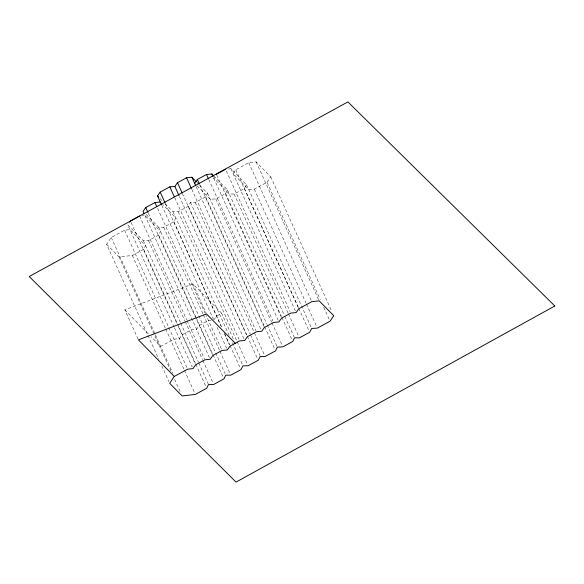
<?xml version="1.0" encoding="UTF-8"?>
<svg xmlns="http://www.w3.org/2000/svg" width="584" height="584" viewBox="0 0 584 584"><rect width="100%" height="100%" fill="white"/><g stroke="black" fill="none" stroke-linecap="round" stroke-linejoin="round"><path stroke-width="0.44" stroke-dasharray="2.92 2.19" d="M197.137 185.858L210.225 199.202L215.766 198.925L225.687 193.53L227.41 189.858L214.328 176.514M164.973 203.539L173.076 211.802L178.2 211.744L188.333 206.24L190.457 202.356L195.275 202.466L205.663 196.823L207.459 193.114L199.356 184.851M174.134 327.069L127.743 224.796L143.321 240.681L148.497 240.601L158.702 235.053L160.512 231.337L144.934 215.452L142.262 215.722M106.638 244.316L119.07 256.997L132.32 255.456L143.657 249.295L145.525 245.55L129.947 229.658L124.611 230.206L111.252 237.469L106.638 244.316L158.797 359.291M146.183 214.525L158.651 227.234L163.681 227.234L173.871 221.694L175.842 217.89L162.753 204.546M214.591 176.806L213.693 178.076L229.271 193.961L234.126 194.056L244.426 188.457L246.463 184.617L230.884 168.732L227.329 169.097M266.998 182.252L270.699 176.755L256.099 161.87L248.777 162.717L235.775 169.791L233.089 173.601L248.674 189.486L254.317 189.15L266.998 182.252L320.28 299.709M213.759 319.937L216.445 316.127L221.672 313.279L233.812 340.034M138.065 339.056L124.823 309.87L192.881 283.926L221.672 313.279M211.094 320.207L208.43 320.477L199.246 325.471L196.567 329.281L191.231 329.829L182.055 334.814L179.376 338.625L174.039 339.173L160.68 346.436L151.241 336.815M196.866 182.31L198.735 184.215M159.987 198.458L162.483 200.998M124.823 309.87L148.73 334.245M270.699 176.755L331.858 311.586M323.66 307.155L329.288 319.565M256.099 161.87L318.762 300.001M248.777 162.717L311.44 300.855M254.317 189.15L306.096 303.293M306.476 304.118L316.981 327.281M246.463 184.617L310.958 326.792M244.426 188.457L298.424 307.491M298.796 308.315L308.921 330.632M235.775 169.791L298.059 307.096M230.884 168.732L295.38 310.907M226.3 170.929L290.044 311.454M234.126 194.056L288.116 313.09M288.496 313.915L298.614 336.231M227.41 189.858L284.393 315.469M284.766 316.302L294.139 336.961M225.687 193.53L281.546 316.667M281.919 317.492L292.036 339.808M216.752 175.09L280.868 316.44M213.693 178.076L278.188 320.251M208.758 179.478L272.859 320.791M215.766 198.925L271.626 322.061M271.998 322.886L282.495 346.027M207.459 193.114L266.83 323.996M267.202 324.821L276.947 346.305M205.663 196.823L264.26 326.003M264.632 326.828L275.152 350.013M199.582 184.464L264.063 326.602M196.144 186.625L260.997 329.595M191.808 189.362L256.04 330.96M195.275 202.466L264.764 355.663M190.457 202.356L250.178 334.019M250.558 334.844L259.946 355.546M188.333 206.24L246.937 335.42M247.309 336.245L257.449 358.605M182.369 193.457L246.601 335.055M179.383 196.406L243.988 338.837M174.704 197.626L238.936 339.224M178.2 211.744L236.797 340.925M237.177 341.757L247.317 364.109M173.076 211.802L229.446 336.07M232.447 342.684L242.572 364.993M173.871 221.694L221.482 326.653M224.475 333.26L229.724 344.83M230.103 345.655L240.221 367.971M165.44 203.67L221.227 326.66M224.541 333.96L229.315 344.494M161.768 205.327L213.379 319.112M217.066 327.237L226.628 348.312M192.881 283.926L206.123 313.112M157.57 208.364L205.042 313.009M205.415 313.834L221.672 349.663M163.681 227.234L203.042 314.002M203.422 314.834L219.54 350.371M219.912 351.196L230.038 373.504M158.651 227.234L225.001 373.512M158.702 235.053L195.822 316.886M196.202 317.711L212.7 354.079M213.072 354.904L223.197 377.227M148.387 213.35L212.488 354.656M144.934 215.452L209.437 357.656M139.591 216L186.705 319.857M187.084 320.689L204.466 359.014M148.497 240.601L184.865 320.777M185.237 321.609L202.487 359.627M202.867 360.459L213.364 383.6M143.321 240.681L180.419 322.47M180.799 323.302L198.429 362.175M198.808 363L208.189 383.681M143.657 249.295L195.436 363.445M195.808 364.27L205.94 386.601M131.174 222.643L176.777 323.186M178.288 326.507L194.925 363.19M174.507 327.894L192.246 367M124.611 230.206L168.426 326.792M168.798 327.617L186.909 367.548M132.32 255.456L165.338 328.244M165.717 329.069L184.099 369.599M184.478 370.431L194.983 393.587M111.252 237.469L155.059 334.048M155.439 334.88L172.813 373.191M119.07 256.997L170.849 371.139M174.601 379.41L180.609 392.645M161.797 365.912L168.929 381.622"/><path stroke-width="0.88" d="M174.287 376.432L169.674 383.279L182.106 395.959L195.355 394.419L206.692 388.258L208.561 384.506L213.737 384.425L223.949 378.877L225.752 375.162L230.789 375.162L240.973 369.621L242.944 365.825L248.069 365.767L258.201 360.262L260.318 356.379L265.143 356.488L275.531 350.845L277.327 347.137L282.875 346.852L292.788 341.457L294.518 337.793L299.366 337.888L309.673 332.289L311.71 328.449L317.353 328.106L330.04 321.215L333.734 315.718L319.134 300.833L311.812 301.68L298.811 308.746L296.124 312.564L290.796 313.104L281.619 318.09L278.94 321.908L273.611 322.448L264.435 327.434L261.749 331.245L256.42 331.792L247.353 336.712L244.74 340.487L239.688 340.881L230.052 346.122L227.366 349.933L222.037 350.473L212.853 355.466L210.174 359.277L204.838 359.824L195.662 364.81L192.983 368.621L187.647 369.168L174.287 376.432L138.43 339.866L206.488 313.922L235.279 343.275M161.388 204.495L157.498 195.91L160.184 192.099L169.82 186.858L174.871 186.471L177.485 182.69L186.552 177.77L191.881 177.229L196.239 181.675M129.524 222.256L130.422 220.986L139.591 216M160.264 202.006L154.935 202.546L145.752 207.539L143.073 211.35L144.19 213.81M194.64 183.318L197.334 179.5L206.502 174.514L211.831 173.974L213.7 175.879M216.372 174.266L225.548 169.28M157.498 195.91L158.746 197.18M211.831 173.974L212.948 176.434M206.502 174.514L208.378 178.646M197.334 179.5L199.21 183.632M191.881 177.229L195.764 185.8M186.552 177.77L191.435 188.53M177.485 182.69L181.996 192.632M174.871 186.471L179.003 195.574M169.82 186.858L174.324 196.801M160.184 192.099L165.06 202.845M154.935 202.546L156.819 206.699M145.752 207.539L148.007 212.525M554.8 305.987L236.053 482.092L29.2 276.524L347.903 101.908L554.8 305.987"/></g></svg>
